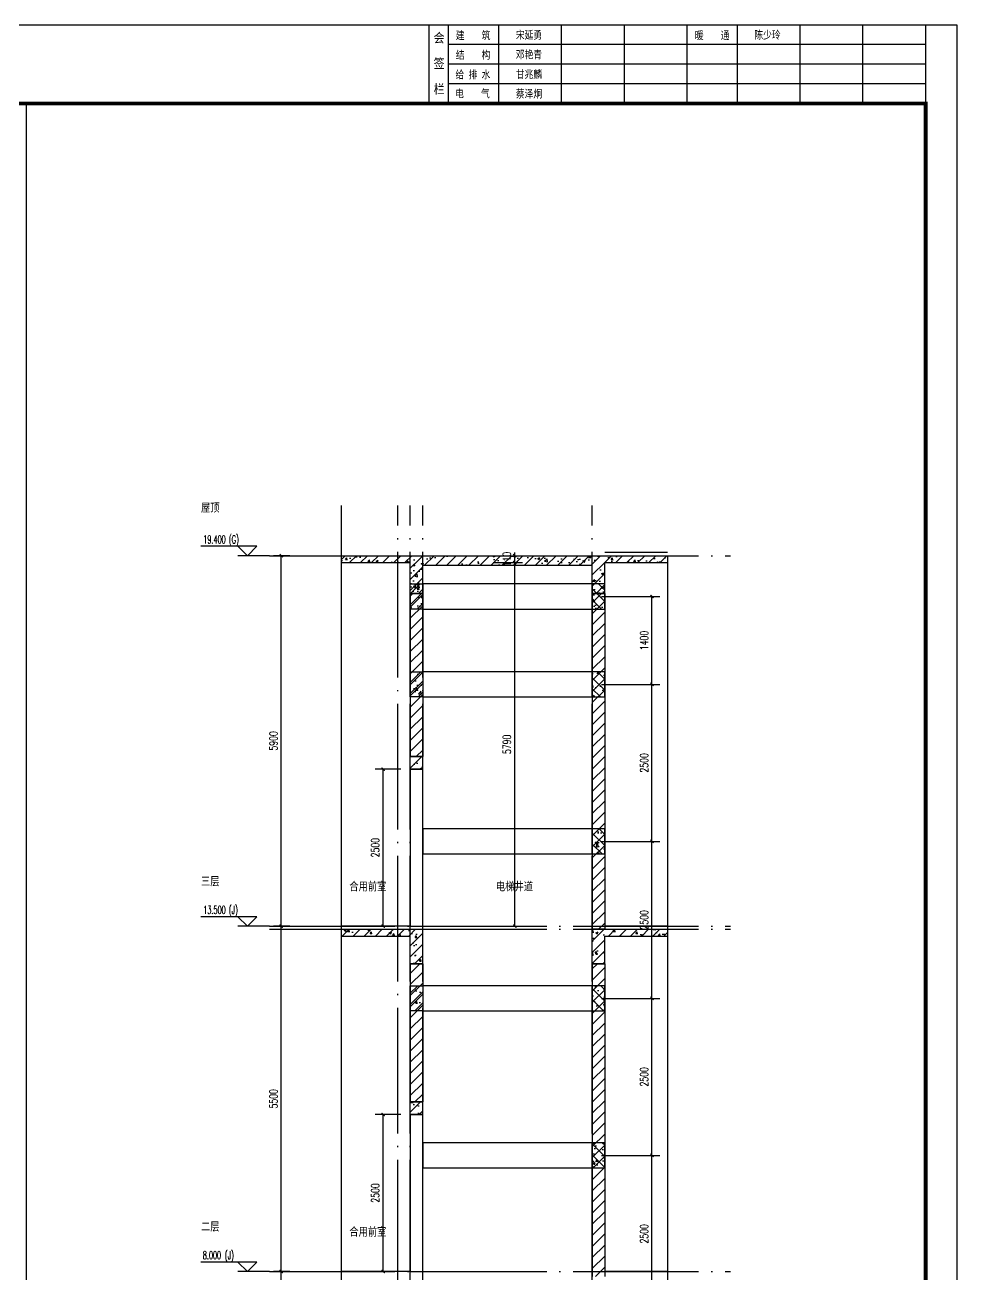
# Model space of a CAD drawing. Header units: millimetres. Extents: x 434053 to 1059003, y -2417481 to 936527.
# Drawn here: x 543651 to 558501, y -1924684 to -1904776 of the extents above; entities that cross this region are included whole.
import ezdxf
from ezdxf.enums import TextEntityAlignment as Align

# ---------------------------------------------------------------- set-up
doc = ezdxf.new("R2010")
doc.units = ezdxf.units.MM
doc.header["$LTSCALE"] = 1000
doc.header["$MEASUREMENT"] = 0
doc.linetypes.add('DOTE', pattern=[2.42, 2, -0.2, 0.02, -0.2])
doc.layers.get('Defpoints').update_dxf_attribs({"color": 6})
for name, color, linetype in [('A-ANNO-DIMS', 3, 'Continuous'), ('A-ANNO-TTLB', 7, 'Continuous'), ('A-AXIS', 16, 'DOTE'), ('DIM_ELEV', 3, 'Continuous'), ('DIM_SYMB', 3, 'Continuous'), ('DOTE', 16, 'DOTE'), ('PUB_DIM', 83, 'Continuous'), ('PUB_HATCH', 8, 'Continuous'), ('PUB_TEXT', 7, 'Continuous'), ('S_STAIR', 2, 'Continuous'), ('WALL', 5, 'Continuous')]:
    doc.layers.add(name, color=color, linetype=linetype)
doc.styles.add('_TCH_DIM', font='SIMPLEX.shx', dxfattribs={"width": 0.8, "height": 3, "bigfont": 'GBCBIG.shx'})
doc.styles.add('_TCH_DIM_T3', font='SIMPLEX', dxfattribs={"width": 0.705882, "bigfont": 'GBCBIG'})
doc.styles.add('TITXH', font='')
doc.styles.add('TITXV', font='', dxfattribs={"width": 0.8})
doc.styles.add('宋体', font='', dxfattribs={"width": 0.8})
doc.styles.get('TITXH').set_extended_font_data('@SimSun')
doc.styles.get('TITXV').set_extended_font_data('SimSun')
doc.styles.get('宋体').set_extended_font_data('SimSun')
doc.dimstyles.new('_TCH_ARCH&&50', dxfattribs={"dimtxt": 127.5, "dimasz": 50, "dimexe": 125, "dimexo": 150, "dimgap": 61.25, "dimtad": 1, "dimdec": 0, "dimzin": 0, "dimdsep": 46, "dimtxsty": '_TCH_DIM_T3', "dimblk": 'ARCHTICK', "dimcen": 0.09, "dimclrt": 7, "dimazin": 2, "dimtfac": 1, "dimtdec": 0, "dimtix": 1, "dimtmove": 2, "dimatfit": 3, "dimfxl": 1, "dimtolj": 1, "dimtzin": 0, "dimarcsym": 0})
pattern_1 = [(45, (-1713816.56, -1462982.77), (-88.3883476, 88.3883476), []), (50, (-1713816.56, -1462982.77), (358.63009, -31.376067), [37.5, -412.5]), (355, (-1713816.56, -1462982.77), (-69.375667, 376.096067), [30, -330]), (100.4514, (-1713786.68, -1462985.4), (289.25469, 344.71977), [31.870095, -350.571056]), (46.1842, (-1713816.56, -1462882.77), (533.620524, -82.75951), [56.25, -618.75]), (96.6356, (-1713772.1, -1462889.67), (467.33135, 487.05894), [47.80514, -525.8565]), (351.1842, (-1713816.56, -1462882.77), (467.33097, 487.0593), [45, -495]), (21, (-1713766.56, -1462907.77), (298.453526, -201.309445), [37.5, -412.5]), (326, (-1713766.56, -1462907.77), (121.657666, 362.57502), [30, -330]), (71.4514, (-1713741.7, -1462924.55), (420.111314, 161.26525), [31.870095, -350.571056]), (37.5, (-1713816.56, -1462982.77), (6.079928, 166.446927), [0, -326, 0, -335, 0, -331.25]), (7.5, (-1713816.56, -1462982.77), (131.534769, 197.205856), [0, -191, 0, -318.5, 0, -126.25]), (327.5, (-1713928.06, -1462982.77), (266.911218, -11.277436), [0, -125, 0, -390, 0, -517.5]), (317.5, (-1713978.06, -1462982.77), (291.593085, 50.05249), [0, -162.5, 0, -259, 0, -367.5])]
pattern_2 = [(45, (-1713816.56, -1462893.01), (-88.388383, 88.388383), [])]

# ---------------------------------------------------------------- blocks, each defined once
blk = doc.blocks.new('asdfadgdsh')
blk.add_lwpolyline([(0, 47550), (14325, 47550), (14325, 0), (0, 0)], close=True)
blk = doc.blocks.new('asdfgafg$titleblk$00000094')
for p, q in [((0, 25), (-158.25, 25)), ((-158.25, 0), (-158.25, 25)), ((-152, 0), (-152, 25)), ((-136, 0), (-136, 25)), ((-116, 0), (-116, 25)), ((-96, 0), (-96, 25)), ((-76, 0), (-76, 25)), ((-60, 0), (-60, 25)), ((-40, 0), (-40, 25)), ((-20, 0), (-20, 25)), ((0, 18.75), (-152, 18.75)), ((0, 12.5), (-152, 12.5)), ((0, 6.25), (-152, 6.25))]:
    blk.add_line(p, q)
blk.add_lwpolyline([(0, 25), (0, 0)])
at = {"style": 'TITXH', "width": 1.2}
blk.add_text('会  签  栏', height=2.5, rotation=270, dxfattribs=at).set_placement((-156.36, 23.03))
at = {"style": 'TITXV', "width": 0.8}
for s, p in [('建    筑', (-149.72, 20.45)), ('暖    通', (-73.55, 20.45)), ('结    构', (-149.72, 14.2)), ('给 排 水', (-149.83, 7.95)), ('电    气', (-149.94, 1.92))]:
    blk.add_text(s, height=2.5, dxfattribs=at).set_placement(p)
for tag, p in [('建筑', (-126.4, 21.84)), ('暖通', (-50.4, 21.84)), ('结构', (-126.4, 15.59)), ('给排水', (-126.4, 9.34)), ('电气', (-126.4, 3.09))]:
    blk.add_attdef(tag, text='', height=2.5, dxfattribs=at).set_placement(p, align=Align.MIDDLE_CENTER)
blk = doc.blocks.new('asdfgafgA$C15443CC7')
at = {"layer": 'A-ANNO-TTLB'}
blk.add_lwpolyline([(52200, 0), (209850, 0), (209850, 89100), (52200, 89100)], close=True, dxfattribs=at)
at = {"layer": 'A-ANNO-TTLB', "const_width": 180}
blk.add_lwpolyline([(55950, 1500), (208350, 1500), (208350, 87600), (55950, 87600)], close=True, dxfattribs=at)
at = {"layer": 'A-ANNO-TTLB', "xscale": 150, "yscale": 150, "zscale": 150, "rotation": 90}
blk.add_blockref('asdfgafg$titleblk$00000094', (55950, 87600), dxfattribs=at).add_auto_attribs({'暖通': '陈少玲', '电气': '蔡泽炯', '给排水': '甘兆麟', '结构': '邓艳青', '建筑': '宋延勇'})
blk = doc.blocks.new('asdfadfsdhg')
at = {"xscale": 0.3333333333333333, "yscale": 0.3333333333333333, "zscale": 0.3333333333333333, "rotation": 270}
blk.add_blockref('asdfgafgA$C15443CC7', (0, 69950), dxfattribs=at)
blk = doc.blocks.new('A$C7A0B05FD')
at = {"layer": 'PUB_HATCH'}
h = blk.add_hatch(dxfattribs=at)
h.set_pattern_fill('钢筋混凝土', color=6, scale=50, style=0)
h.set_pattern_definition([(45, (-2278954.24, 483825.46), (-88.3883476, 88.3883476), []), (50, (-2278954.24, 483825.46), (358.63009, -31.376067), [37.5, -412.5]), (355, (-2278954.24, 483825.46), (-69.375667, 376.096067), [30, -330]), (100.4514, (-2278924.35, 483822.84), (289.25469, 344.71977), [31.870095, -350.571056]), (46.1842, (-2278954.24, 483925.46), (533.620524, -82.75951), [56.25, -618.75]), (96.6356, (-2278909.77, 483918.56), (467.33135, 487.05894), [47.80514, -525.8565]), (351.1842, (-2278954.24, 483925.46), (467.33097, 487.0593), [45, -495]), (21, (-2278904.24, 483900.46), (298.453526, -201.309445), [37.5, -412.5]), (326, (-2278904.24, 483900.46), (121.657666, 362.57502), [30, -330]), (71.4514, (-2278879.37, 483883.68), (420.111314, 161.26525), [31.870095, -350.571056]), (37.5, (-2278954.24, 483825.46), (6.079928, 166.446927), [0, -326, 0, -335, 0, -331.25]), (7.5, (-2278954.24, 483825.46), (131.534769, 197.205856), [0, -191, 0, -318.5, 0, -126.25]), (327.5, (-2279065.74, 483825.46), (266.911218, -11.277436), [0, -125, 0, -390, 0, -517.5]), (317.5, (-2279115.74, 483825.46), (291.593085, 50.05249), [0, -162.5, 0, -259, 0, -367.5])])
h.paths.add_polyline_path([(0, 400), (200, 400), (200, 0), (0, 0)])
at = {"color": 6}
blk.add_lwpolyline([(0, 400), (200, 400), (200, 0), (0, 0)], close=True, dxfattribs=at)
blk = doc.blocks.new('_ArchTick')
at = {"color": 0, "linetype": 'ByBlock', "const_width": 0.4}
blk.add_lwpolyline([(-0.5, -0.5), (0.5, 0.5)], dxfattribs=at)
blk = doc.blocks.new('*D1070')
at = {"layer": 'A-ANNO-DIMS', "color": 0, "lineweight": -2, "transparency": 16777216}
for p, q in [((552839, -1913878), (553766, -1913878)), ((553641, -1915278), (553641, -1913878)), ((552839, -1915278), (553766, -1915278))]:
    blk.add_line(p, q, dxfattribs=at)
at = {"layer": 'Defpoints', "color": 0, "transparency": 16777216}
for p in [(552689, -1913878), (553641, -1913878), (552689, -1915278)]:
    blk.add_point(p, dxfattribs=at)
at = {"layer": 'A-ANNO-DIMS', "color": 0, "lineweight": -2, "transparency": 16777216, "xscale": 50, "yscale": 50, "zscale": 50}
for p, rotation in [((553641, -1913878), 90), ((553641, -1915278), 270)]:
    blk.add_blockref('_ArchTick', p, dxfattribs=dict(at, rotation=rotation))
at = {"layer": 'A-ANNO-DIMS', "color": 7, "transparency": 16777216, "insert": (553516, -1914578), "char_height": 127.5, "attachment_point": 5, "rotation": 90, "style": '_TCH_DIM_T3'}
blk.add_mtext('\\A1;1400', dxfattribs=at)
blk = doc.blocks.new('*D1071')
at = {"layer": 'A-ANNO-DIMS', "color": 0, "lineweight": -2, "transparency": 16777216}
for p, q in [((552839, -1915278), (553766, -1915278)), ((553641, -1917778), (553641, -1915278)), ((552839, -1917778), (553766, -1917778))]:
    blk.add_line(p, q, dxfattribs=at)
at = {"layer": 'Defpoints', "color": 0, "transparency": 16777216}
for p in [(552689, -1915278), (553641, -1915278), (552689, -1917778)]:
    blk.add_point(p, dxfattribs=at)
at = {"layer": 'A-ANNO-DIMS', "color": 0, "lineweight": -2, "transparency": 16777216, "xscale": 50, "yscale": 50, "zscale": 50}
for p, rotation in [((553641, -1915278), 90), ((553641, -1917778), 270)]:
    blk.add_blockref('_ArchTick', p, dxfattribs=dict(at, rotation=rotation))
at = {"layer": 'A-ANNO-DIMS', "color": 7, "transparency": 16777216, "insert": (553516, -1916528), "char_height": 127.5, "attachment_point": 5, "rotation": 90, "style": '_TCH_DIM_T3'}
blk.add_mtext('\\A1;2500', dxfattribs=at)
blk = doc.blocks.new('*D1072')
at = {"layer": 'A-ANNO-DIMS', "color": 0, "lineweight": -2, "transparency": 16777216}
for p, q in [((552839, -1917778), (553766, -1917778)), ((553641, -1920278), (553641, -1917778)), ((552839, -1920278), (553766, -1920278))]:
    blk.add_line(p, q, dxfattribs=at)
at = {"layer": 'Defpoints', "color": 0, "transparency": 16777216}
for p in [(552689, -1917778), (553641, -1917778), (552689, -1920278)]:
    blk.add_point(p, dxfattribs=at)
at = {"layer": 'A-ANNO-DIMS', "color": 0, "lineweight": -2, "transparency": 16777216, "xscale": 50, "yscale": 50, "zscale": 50}
for p, rotation in [((553641, -1917778), 90), ((553641, -1920278), 270)]:
    blk.add_blockref('_ArchTick', p, dxfattribs=dict(at, rotation=rotation))
at = {"layer": 'A-ANNO-DIMS', "color": 7, "transparency": 16777216, "insert": (553516, -1919028), "char_height": 127.5, "attachment_point": 5, "rotation": 90, "style": '_TCH_DIM_T3'}
blk.add_mtext('\\A1;2500', dxfattribs=at)
blk = doc.blocks.new('*D1073')
at = {"layer": 'A-ANNO-DIMS', "color": 0, "lineweight": -2, "transparency": 16777216}
for p, q in [((552839, -1920278), (553766, -1920278)), ((553641, -1922778), (553641, -1920278)), ((552839, -1922778), (553766, -1922778))]:
    blk.add_line(p, q, dxfattribs=at)
at = {"layer": 'Defpoints', "color": 0, "transparency": 16777216}
for p in [(552689, -1920278), (553641, -1920278), (552689, -1922778)]:
    blk.add_point(p, dxfattribs=at)
at = {"layer": 'A-ANNO-DIMS', "color": 0, "lineweight": -2, "transparency": 16777216, "xscale": 50, "yscale": 50, "zscale": 50}
for p, rotation in [((553641, -1920278), 90), ((553641, -1922778), 270)]:
    blk.add_blockref('_ArchTick', p, dxfattribs=dict(at, rotation=rotation))
at = {"layer": 'A-ANNO-DIMS', "color": 7, "transparency": 16777216, "insert": (553516, -1921528), "char_height": 127.5, "attachment_point": 5, "rotation": 90, "style": '_TCH_DIM_T3'}
blk.add_mtext('\\A1;2500', dxfattribs=at)
blk = doc.blocks.new('*D1074')
at = {"layer": 'A-ANNO-DIMS', "color": 0, "lineweight": -2, "transparency": 16777216}
for p, q in [((552839, -1922778), (553766, -1922778)), ((553641, -1925278), (553641, -1922778)), ((552839, -1925278), (553766, -1925278))]:
    blk.add_line(p, q, dxfattribs=at)
at = {"layer": 'Defpoints', "color": 0, "transparency": 16777216}
for p in [(552689, -1922778), (553641, -1922778), (552689, -1925278)]:
    blk.add_point(p, dxfattribs=at)
at = {"layer": 'A-ANNO-DIMS', "color": 0, "lineweight": -2, "transparency": 16777216, "xscale": 50, "yscale": 50, "zscale": 50}
for p, rotation in [((553641, -1922778), 90), ((553641, -1925278), 270)]:
    blk.add_blockref('_ArchTick', p, dxfattribs=dict(at, rotation=rotation))
at = {"layer": 'A-ANNO-DIMS', "color": 7, "transparency": 16777216, "insert": (553516, -1924028), "char_height": 127.5, "attachment_point": 5, "rotation": 90, "style": '_TCH_DIM_T3'}
blk.add_mtext('\\A1;2500', dxfattribs=at)
blk = doc.blocks.new('*D2308')
at = {"layer": 'Defpoints', "color": 0, "transparency": 16777216}
for p in [(550962, -1913228), (551454, -1913228), (550962, -1913338)]:
    blk.add_point(p, dxfattribs=at)
at = {"layer": 'PUB_DIM', "color": 0, "lineweight": -2, "transparency": 16777216}
for p, q in [((551112, -1913228), (551579, -1913228)), ((551454, -1913228), (551454, -1913178)), ((551454, -1913338), (551454, -1913228)), ((551112, -1913338), (551579, -1913338)), ((551454, -1913338), (551454, -1913388))]:
    blk.add_line(p, q, dxfattribs=at)
at = {"layer": 'PUB_DIM', "color": 0, "lineweight": -2, "transparency": 16777216, "xscale": 50, "yscale": 50, "zscale": 50}
for p, rotation in [((551454, -1913228), 270), ((551454, -1913338), 90)]:
    blk.add_blockref('_ArchTick', p, dxfattribs=dict(at, rotation=rotation))
at = {"layer": 'PUB_DIM', "color": 7, "transparency": 16777216, "insert": (551329, -1913283), "char_height": 127.5, "attachment_point": 5, "rotation": 90, "style": '_TCH_DIM_T3'}
blk.add_mtext('\\A1;110', dxfattribs=at)
blk = doc.blocks.new('*D2309')
at = {"layer": 'Defpoints', "color": 0, "transparency": 16777216}
for p in [(550962, -1913338), (551454, -1913338), (550962, -1919128)]:
    blk.add_point(p, dxfattribs=at)
at = {"layer": 'PUB_DIM', "color": 0, "lineweight": -2, "transparency": 16777216}
for p, q in [((551112, -1913338), (551579, -1913338)), ((551454, -1919128), (551454, -1913338)), ((551112, -1919128), (551579, -1919128))]:
    blk.add_line(p, q, dxfattribs=at)
at = {"layer": 'PUB_DIM', "color": 0, "lineweight": -2, "transparency": 16777216, "xscale": 50, "yscale": 50, "zscale": 50}
for p, rotation in [((551454, -1913338), 90), ((551454, -1919128), 270)]:
    blk.add_blockref('_ArchTick', p, dxfattribs=dict(at, rotation=rotation))
at = {"layer": 'PUB_DIM', "color": 7, "transparency": 16777216, "insert": (551329, -1916233), "char_height": 127.5, "attachment_point": 5, "rotation": 90, "style": '_TCH_DIM_T3'}
blk.add_mtext('\\A1;5790', dxfattribs=at)
blk = doc.blocks.new('*D2310')
at = {"layer": 'Defpoints', "color": 0, "transparency": 16777216}
for p in [(549357, -1916628), (549789, -1916628), (549789, -1919128)]:
    blk.add_point(p, dxfattribs=at)
at = {"layer": 'PUB_DIM', "color": 0, "lineweight": -2, "transparency": 16777216}
for p, q in [((549639, -1916628), (549232, -1916628)), ((549357, -1919128), (549357, -1916628)), ((549639, -1919128), (549232, -1919128))]:
    blk.add_line(p, q, dxfattribs=at)
at = {"layer": 'PUB_DIM', "color": 0, "lineweight": -2, "transparency": 16777216, "xscale": 50, "yscale": 50, "zscale": 50}
for p, rotation in [((549357, -1916628), 90), ((549357, -1919128), 270)]:
    blk.add_blockref('_ArchTick', p, dxfattribs=dict(at, rotation=rotation))
at = {"layer": 'PUB_DIM', "color": 7, "transparency": 16777216, "insert": (549232, -1917878), "char_height": 127.5, "attachment_point": 5, "rotation": 90, "style": '_TCH_DIM_T3'}
blk.add_mtext('\\A1;2500', dxfattribs=at)
blk = doc.blocks.new('*D2311')
at = {"layer": 'Defpoints', "color": 0, "transparency": 16777216}
for p in [(549357, -1922128), (549789, -1922128), (549789, -1924628)]:
    blk.add_point(p, dxfattribs=at)
at = {"layer": 'PUB_DIM', "color": 0, "lineweight": -2, "transparency": 16777216}
for p, q in [((549639, -1922128), (549232, -1922128)), ((549357, -1924628), (549357, -1922128)), ((549639, -1924628), (549232, -1924628))]:
    blk.add_line(p, q, dxfattribs=at)
at = {"layer": 'PUB_DIM', "color": 0, "lineweight": -2, "transparency": 16777216, "xscale": 50, "yscale": 50, "zscale": 50}
for p, rotation in [((549357, -1922128), 90), ((549357, -1924628), 270)]:
    blk.add_blockref('_ArchTick', p, dxfattribs=dict(at, rotation=rotation))
at = {"layer": 'PUB_DIM', "color": 7, "transparency": 16777216, "insert": (549232, -1923378), "char_height": 127.5, "attachment_point": 5, "rotation": 90, "style": '_TCH_DIM_T3'}
blk.add_mtext('\\A1;2500', dxfattribs=at)
blk = doc.blocks.new('*D2325')
at = {"layer": 'Defpoints', "color": 0, "transparency": 16777216}
for p in [(547734, -1913228), (548021, -1913228), (548021, -1919128)]:
    blk.add_point(p, dxfattribs=at)
at = {"layer": 'PUB_DIM', "color": 0, "lineweight": -2, "transparency": 16777216}
for p, q in [((547871, -1913228), (547609, -1913228)), ((547734, -1919128), (547734, -1913228)), ((547871, -1919128), (547609, -1919128))]:
    blk.add_line(p, q, dxfattribs=at)
at = {"layer": 'PUB_DIM', "color": 0, "lineweight": -2, "transparency": 16777216, "xscale": 50, "yscale": 50, "zscale": 50}
for p, rotation in [((547734, -1913228), 90), ((547734, -1919128), 270)]:
    blk.add_blockref('_ArchTick', p, dxfattribs=dict(at, rotation=rotation))
at = {"layer": 'PUB_DIM', "color": 7, "transparency": 16777216, "insert": (547609, -1916178), "char_height": 127.5, "attachment_point": 5, "rotation": 90, "style": '_TCH_DIM_T3'}
blk.add_mtext('\\A1;5900', dxfattribs=at)
blk = doc.blocks.new('*D2326')
at = {"layer": 'Defpoints', "color": 0, "transparency": 16777216}
for p in [(547734, -1919128), (548021, -1919128), (548021, -1924628)]:
    blk.add_point(p, dxfattribs=at)
at = {"layer": 'PUB_DIM', "color": 0, "lineweight": -2, "transparency": 16777216}
for p, q in [((547871, -1919128), (547609, -1919128)), ((547734, -1924628), (547734, -1919128)), ((547871, -1924628), (547609, -1924628))]:
    blk.add_line(p, q, dxfattribs=at)
at = {"layer": 'PUB_DIM', "color": 0, "lineweight": -2, "transparency": 16777216, "xscale": 50, "yscale": 50, "zscale": 50}
for p, rotation in [((547734, -1919128), 90), ((547734, -1924628), 270)]:
    blk.add_blockref('_ArchTick', p, dxfattribs=dict(at, rotation=rotation))
at = {"layer": 'PUB_DIM', "color": 7, "transparency": 16777216, "insert": (547609, -1921878), "char_height": 127.5, "attachment_point": 5, "rotation": 90, "style": '_TCH_DIM_T3'}
blk.add_mtext('\\A1;5500', dxfattribs=at)
blk = doc.blocks.new('*D2327')
at = {"layer": 'Defpoints', "color": 0, "transparency": 16777216}
for p in [(547734, -1924628), (548021, -1924628), (548021, -1932628)]:
    blk.add_point(p, dxfattribs=at)
at = {"layer": 'PUB_DIM', "color": 0, "lineweight": -2, "transparency": 16777216}
for p, q in [((547871, -1924628), (547609, -1924628)), ((547734, -1932628), (547734, -1924628)), ((547871, -1932628), (547609, -1932628))]:
    blk.add_line(p, q, dxfattribs=at)
at = {"layer": 'PUB_DIM', "color": 0, "lineweight": -2, "transparency": 16777216, "xscale": 50, "yscale": 50, "zscale": 50}
for p, rotation in [((547734, -1924628), 90), ((547734, -1932628), 270)]:
    blk.add_blockref('_ArchTick', p, dxfattribs=dict(at, rotation=rotation))
at = {"layer": 'PUB_DIM', "color": 7, "transparency": 16777216, "insert": (547609, -1928628), "char_height": 127.5, "attachment_point": 5, "rotation": 90, "style": '_TCH_DIM_T3'}
blk.add_mtext('\\A1;8000', dxfattribs=at)

msp = doc.modelspace()

# ---------------------------------------------------------------- hatches: boundary and pattern name
at = {"layer": 'PUB_HATCH'}
h = msp.add_hatch(dxfattribs=at)
h.set_pattern_fill('钢筋混凝土', color=256, scale=50, style=0)
h.set_pattern_definition(pattern_1)
h.paths.add_polyline_path([(548689.4, -1913337.8), (549789.4, -1913337.8), (549922.8, -1913314.4), (549989.4, -1913227.8), (548689.4, -1913227.8)])
h = msp.add_hatch(dxfattribs=at)
h.set_pattern_fill('钢筋混凝土', color=256, scale=50, style=0)
h.set_pattern_definition(pattern_1)
h.paths.add_polyline_path([(549922.8, -1913314.4), (549989.4, -1913377.8), (552689.4, -1913377.8), (552822.8, -1913314.4), (552889.4, -1913227.8), (549989.4, -1913227.8)])
h = msp.add_hatch(dxfattribs=at)
h.set_pattern_fill('钢筋混凝土', color=256, scale=50, style=0)
h.set_pattern_definition(pattern_1)
h.paths.add_polyline_path([(552822.8, -1913314.4), (552889.4, -1913337.8), (553889.4, -1913337.8), (553889.4, -1913227.8), (552889.4, -1913227.8)])
h = msp.add_hatch(dxfattribs=at)
h.set_pattern_fill('钢筋混凝土', color=256, scale=50, style=0)
h.set_pattern_definition(pattern_1)
h.paths.add_polyline_path([(549989.4, -1913827.8), (549989.4, -1913377.8), (549922.8, -1913314.4), (549789.4, -1913337.8), (549789.4, -1913827.8)])
h = msp.add_hatch(dxfattribs=at)
h.set_pattern_fill('钢筋混凝土', color=256, scale=50, style=0)
h.set_pattern_definition(pattern_1)
h.paths.add_polyline_path([(552889.4, -1913827.8), (552889.4, -1913337.8), (552822.8, -1913314.4), (552689.4, -1913377.8), (552689.4, -1913827.8)])
h = msp.add_hatch(dxfattribs=at)
h.set_pattern_fill('普通砖', color=256, scale=50, style=0)
h.set_pattern_definition(pattern_2)
h.paths.add_polyline_path([(549789.4, -1913827.8), (549789.4, -1916427.8), (549989.4, -1916427.8), (549989.4, -1913827.8)])
h = msp.add_hatch(dxfattribs=at)
h.set_pattern_fill('普通砖', color=256, scale=50, style=0)
h.set_pattern_definition(pattern_2)
h.paths.add_polyline_path([(552689.4, -1913827.8), (552689.4, -1919177.8), (552889.4, -1919177.8), (552889.4, -1913827.8)])
h = msp.add_hatch(dxfattribs=at)
h.set_pattern_fill('钢筋混凝土', color=256, scale=50, style=0)
h.set_pattern_definition(pattern_1)
h.paths.add_polyline_path([(549989.4, -1916627.8), (549989.4, -1916427.8), (549789.4, -1916427.8), (549789.4, -1916627.8)])
h = msp.add_hatch(dxfattribs=at)
h.set_pattern_fill('钢筋混凝土', color=256, scale=50, style=0)
h.set_pattern_definition(pattern_1)
h.paths.add_polyline_path([(548689.4, -1919287.8), (549789.4, -1919287.8), (549989.4, -1919177.8), (548689.4, -1919177.8)])
h = msp.add_hatch(dxfattribs=at)
h.set_pattern_fill('钢筋混凝土', color=256, scale=50, style=0)
h.set_pattern_definition(pattern_1)
h.paths.add_polyline_path([(549989.4, -1919727.8), (549989.4, -1919177.8), (549789.4, -1919287.8), (549789.4, -1919727.8)])
h = msp.add_hatch(dxfattribs=at)
h.set_pattern_fill('钢筋混凝土', color=256, scale=50, style=0)
h.set_pattern_definition(pattern_1)
h.paths.add_polyline_path([(552889.4, -1919727.8), (552889.4, -1919287.8), (552689.4, -1919177.8), (552689.4, -1919727.8)])
h = msp.add_hatch(dxfattribs=at)
h.set_pattern_fill('钢筋混凝土', color=256, scale=50, style=0)
h.set_pattern_definition(pattern_1)
h.paths.add_polyline_path([(552689.4, -1919177.8), (552889.4, -1919287.8), (553889.4, -1919287.8), (553889.4, -1919177.8)])
h = msp.add_hatch(dxfattribs=at)
h.set_pattern_fill('普通砖', color=256, scale=50, style=0)
h.set_pattern_definition(pattern_2)
h.paths.add_polyline_path([(549789.4, -1919727.8), (549789.4, -1921927.8), (549989.4, -1921927.8), (549989.4, -1919727.8)])
h = msp.add_hatch(dxfattribs=at)
h.set_pattern_fill('普通砖', color=256, scale=50, style=0)
h.set_pattern_definition(pattern_2)
h.paths.add_polyline_path([(552689.4, -1919727.8), (552689.4, -1924707.8), (552889.4, -1924707.8), (552889.4, -1919727.8)])
h = msp.add_hatch(dxfattribs=at)
h.set_pattern_fill('钢筋混凝土', color=256, scale=50, style=0)
h.set_pattern_definition(pattern_1)
h.paths.add_polyline_path([(549989.4, -1922127.8), (549989.4, -1921927.8), (549789.4, -1921927.8), (549789.4, -1922127.8)])

# ---------------------------------------------------------------- linework, layer by layer
at = {"color": 6}
for points in [[(552689.4, -1913677.8), (549989.4, -1913677.8), (549989.4, -1914077.8), (552689.4, -1914077.8)], [(552689.4, -1915077.8), (549989.4, -1915077.8), (549989.4, -1915477.8), (552689.4, -1915477.8)], [(552689.4, -1917577.8), (549989.4, -1917577.8), (549989.4, -1917977.8), (552689.4, -1917977.8)], [(552689.4, -1920077.8), (549989.4, -1920077.8), (549989.4, -1920477.8), (552689.4, -1920477.8)], [(552689.4, -1922577.8), (549989.4, -1922577.8), (549989.4, -1922977.8), (552689.4, -1922977.8)]]:
    msp.add_lwpolyline(points, close=True, dxfattribs=at)
at = {"layer": 'A-AXIS'}
for p, q in [((549589.4, -1946627.8), (549589.4, -1912430.2)), ((549789.4, -1946627.8), (549789.4, -1912430.2)), ((549989.4, -1946627.8), (549989.4, -1912430.2)), ((552689.4, -1946627.8), (552689.4, -1912430.2))]:
    msp.add_line(p, q, dxfattribs=at)
at = {"layer": 'DIM_ELEV'}
for p, q in [((547344.4, -1913077.8), (546454.9, -1913077.8)), ((547194.4, -1913227.8), (547044.4, -1913077.8)), ((547194.4, -1913227.8), (547344.4, -1913077.8)), ((547544.4, -1913227.8), (547044.4, -1913227.8)), ((547344.4, -1918977.8), (546454.9, -1918977.8)), ((547194.4, -1919127.8), (547044.4, -1918977.8)), ((547194.4, -1919127.8), (547344.4, -1918977.8)), ((547544.4, -1919127.8), (547044.4, -1919127.8)), ((547344.4, -1924477.8), (546454.9, -1924477.8)), ((547194.4, -1924627.8), (547044.4, -1924477.8)), ((547544.4, -1924627.8), (547044.4, -1924627.8)), ((547194.4, -1924627.8), (547344.4, -1924477.8))]:
    msp.add_line(p, q, dxfattribs=at)
at = {"layer": 'DIM_SYMB'}
for p, q in [((548689.4, -1912430.2), (548689.4, -1949027.8)), ((553889.4, -1913227.8), (553889.4, -1949027.8))]:
    msp.add_line(p, q, dxfattribs=at)
at = {"layer": 'DOTE'}
for p, q in [((547544.4, -1913227.8), (554889.4, -1913227.8)), ((547544.4, -1919127.8), (554889.4, -1919127.8)), ((547544.4, -1919177.8), (554889.4, -1919177.8)), ((547544.4, -1924627.8), (554889.4, -1924627.8))]:
    msp.add_line(p, q, dxfattribs=at)
at = {"layer": 'S_STAIR'}
for p, q in [((553889.4, -1913177.8), (552889.4, -1913177.8)), ((549789.4, -1919127.8), (548689.4, -1919127.8)), ((553889.4, -1919127.8), (552889.4, -1919127.8)), ((549789.4, -1924627.8), (548689.4, -1924627.8)), ((553889.4, -1924627.8), (552889.4, -1924627.8))]:
    msp.add_line(p, q, dxfattribs=at)
at = {"layer": 'WALL'}
for p, q in [((548689.4, -1913227.8), (549989.4, -1913227.8)), ((548689.4, -1913227.8), (548689.4, -1913337.8)), ((549989.4, -1913227.8), (552889.4, -1913227.8)), ((552889.4, -1913227.8), (553889.4, -1913227.8)), ((553889.4, -1913227.8), (553889.4, -1913337.8)), ((548689.4, -1913337.8), (549789.4, -1913337.8)), ((549789.4, -1913827.8), (549789.4, -1913337.8)), ((549989.4, -1913827.8), (549989.4, -1913377.8)), ((549989.4, -1913377.8), (552689.4, -1913377.8)), ((552689.4, -1913827.8), (552689.4, -1913377.8)), ((552889.4, -1913827.8), (552889.4, -1913337.8)), ((552889.4, -1913337.8), (553889.4, -1913337.8)), ((549789.4, -1913827.8), (549989.4, -1913827.8)), ((549789.4, -1913827.8), (549789.4, -1916427.8)), ((549989.4, -1913827.8), (549789.4, -1913827.8)), ((549989.4, -1913827.8), (549989.4, -1916427.8)), ((552689.4, -1913827.8), (552889.4, -1913827.8)), ((552689.4, -1913827.8), (552689.4, -1919177.8)), ((552889.4, -1913827.8), (552689.4, -1913827.8)), ((552889.4, -1913827.8), (552889.4, -1919177.8)), ((549989.4, -1916427.8), (549789.4, -1916427.8)), ((549789.4, -1916627.8), (549789.4, -1916427.8)), ((549789.4, -1916427.8), (549989.4, -1916427.8)), ((549989.4, -1916627.8), (549989.4, -1916427.8)), ((549789.4, -1916627.8), (549989.4, -1916627.8)), ((548689.4, -1919177.8), (549989.4, -1919177.8)), ((548689.4, -1919177.8), (548689.4, -1919287.8)), ((549989.4, -1919727.8), (549989.4, -1919177.8)), ((552689.4, -1919727.8), (552689.4, -1919177.8)), ((552689.4, -1919177.8), (553889.4, -1919177.8)), ((552889.4, -1919177.8), (552689.4, -1919177.8)), ((553889.4, -1919177.8), (553889.4, -1919287.8)), ((548689.4, -1919287.8), (549789.4, -1919287.8)), ((549789.4, -1919727.8), (549789.4, -1919287.8)), ((552889.4, -1919727.8), (552889.4, -1919287.8)), ((552889.4, -1919287.8), (553889.4, -1919287.8)), ((549789.4, -1919727.8), (549989.4, -1919727.8)), ((549789.4, -1919727.8), (549789.4, -1921927.8)), ((549989.4, -1919727.8), (549789.4, -1919727.8)), ((549989.4, -1919727.8), (549989.4, -1921927.8)), ((552689.4, -1919727.8), (552889.4, -1919727.8)), ((552689.4, -1919727.8), (552689.4, -1924707.8)), ((552889.4, -1919727.8), (552689.4, -1919727.8)), ((552889.4, -1919727.8), (552889.4, -1924707.8)), ((549989.4, -1921927.8), (549789.4, -1921927.8)), ((549789.4, -1922127.8), (549789.4, -1921927.8)), ((549789.4, -1921927.8), (549989.4, -1921927.8)), ((549989.4, -1922127.8), (549989.4, -1921927.8)), ((549789.4, -1922127.8), (549989.4, -1922127.8))]:
    msp.add_line(p, q, dxfattribs=at)
at = {"layer": 'WALL', "color": 4, "ltscale": 0.5}
for points in [[(549989.4, -1919127.8), (549989.4, -1916627.8), (549789.4, -1916627.8), (549789.4, -1919127.8)], [(549989.4, -1924627.8), (549989.4, -1922127.8), (549789.4, -1922127.8), (549789.4, -1924627.8)]]:
    msp.add_lwpolyline(points, close=True, dxfattribs=at)

# ---------------------------------------------------------------- block references
for name, p in [('asdfadfsdhg', (528800.9, -1957326.3)), ('asdfadgdsh', (543675.9, -1953576.3)), ('A$C7A0B05FD', (549789.4, -1914077.8)), ('A$C7A0B05FD', (549789.4, -1915477.8)), ('A$C7A0B05FD', (549789.4, -1920477.8))]:
    msp.add_blockref(name, p)
at = {"xscale": -1}
for p in [(552889.4, -1914077.8), (552889.4, -1915477.8), (552889.4, -1917977.8), (552889.4, -1920477.8), (552889.4, -1922977.8)]:
    msp.add_blockref('A$C7A0B05FD', p, dxfattribs=at)

# ---------------------------------------------------------------- texts
at = {"layer": 'PUB_TEXT'}
for s, height, style, width, p in [('屋顶', 132.17, '宋体', 0.8, (546454.9, -1912527.8)), ('19.400', 127.5, '_TCH_DIM', 0.564706, (546491.3, -1913032.8)), ('(G)', 127.5, '_TCH_DIM', 0.564706, (546899.2, -1913032.8)), ('三层', 132.17, '宋体', 0.8, (546454.9, -1918477.8)), ('合用前室', 132.17, '宋体', 0.8, (548817.9, -1918559.8)), ('电梯井道', 132.17, '宋体', 0.8, (551153.9, -1918559.8)), ('13.500', 127.5, '_TCH_DIM', 0.564706, (546491.3, -1918932.8)), ('(J)', 127.5, '_TCH_DIM', 0.564706, (546899.2, -1918932.8)), ('二层', 132.17, '宋体', 0.8, (546454.9, -1923977.8)), ('合用前室', 132.17, '宋体', 0.8, (548817.9, -1924059.8)), ('8.000', 127.5, '_TCH_DIM', 0.564706, (546483.1, -1924432.8)), ('(J)', 127.5, '_TCH_DIM', 0.564706, (546836.1, -1924432.8))]:
    msp.add_text(s, height=height, dxfattribs=dict(at, style=style, width=width)).set_placement(p)

# ---------------------------------------------------------------- dimensions: what is measured, and where the dimension line sits
at = {"layer": 'A-ANNO-DIMS'}
for p1, p2, picture, middle in [((552689.4, -1915277.8), (552689.4, -1913877.8), '*D1070', (553516.1, -1914577.8)), ((552689.4, -1917777.8), (552689.4, -1915277.8), '*D1071', (553516.1, -1916527.8)), ((552689.4, -1920277.8), (552689.4, -1917777.8), '*D1072', (553516.1, -1919027.8)), ((552689.4, -1922777.8), (552689.4, -1920277.8), '*D1073', (553516.1, -1921527.8)), ((552689.4, -1925277.8), (552689.4, -1922777.8), '*D1074', (553516.1, -1924027.8))]:
    dim = msp.add_aligned_dim(p1=p1, p2=p2, distance=-951.6, dimstyle='_TCH_ARCH&&50', dxfattribs=at)
    dim.commit()
    dim.dimension.update_dxf_attribs({"geometry": picture, "text_midpoint": middle})
at = {"layer": 'PUB_DIM'}
for p1, p2, distance, picture, middle in [((548020.9, -1919127.8), (548020.9, -1913227.8), 286.5, '*D2325', (547609.4, -1916177.8)), ((550962.4, -1913337.8), (550962.4, -1913227.8), -492, '*D2308', (551329.4, -1913282.8)), ((550962.4, -1919127.8), (550962.4, -1913337.8), -492, '*D2309', (551329.4, -1916232.8)), ((549789.4, -1919127.8), (549789.4, -1916627.8), 432.5, '*D2310', (549231.9, -1917877.8)), ((548020.9, -1924627.8), (548020.9, -1919127.8), 286.5, '*D2326', (547609.4, -1921877.8)), ((549789.4, -1924627.8), (549789.4, -1922127.8), 432.5, '*D2311', (549231.9, -1923377.8)), ((548020.9, -1932627.8), (548020.9, -1924627.8), 286.5, '*D2327', (547609.4, -1928627.8))]:
    dim = msp.add_aligned_dim(p1=p1, p2=p2, distance=distance, dimstyle='_TCH_ARCH&&50', dxfattribs=at)
    dim.commit()
    dim.dimension.update_dxf_attribs({"geometry": picture, "text_midpoint": middle})

doc.saveas('drawing.dxf')
